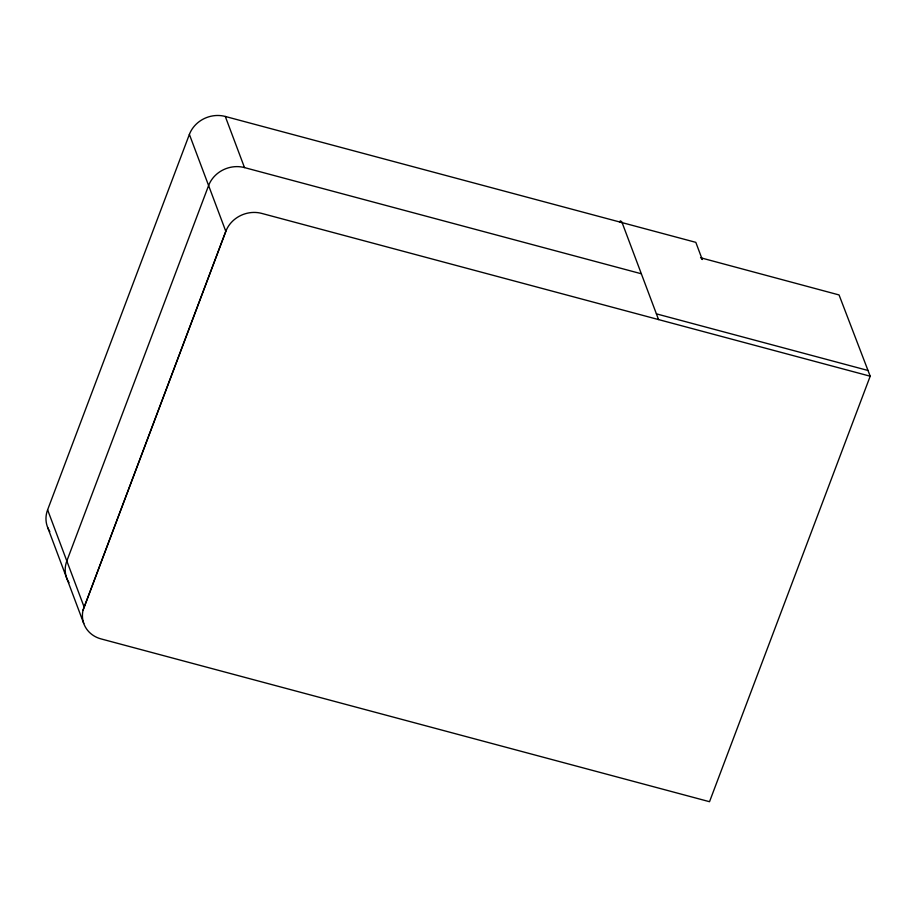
<?xml version="1.0" encoding="UTF-8"?>
<svg xmlns="http://www.w3.org/2000/svg" width="916" height="916" viewBox="0 0 916 916"><rect width="100%" height="100%" fill="white"/><g stroke="black" fill="none" stroke-linecap="round" stroke-linejoin="round"><path stroke-width="1.37" d="M700.545 257.74L839.056 294.941L870.2 376.213L709.522 801.706L101.058 638.91A28.419 25.648 -20.6 0 1 83.047 610.125L225.817 231.359L189.383 134.412A28.419 25.648 -20.6 0 1 225.29 116.458L695.817 242.351L702.274 259.537L701.484 258.129M49.819 531.555A28.419 25.648 -20.6 0 1 47.609 509.846L189.383 134.412M83.047 610.125L225.817 231.359A28.419 25.648 -20.6 0 1 261.724 213.405L870.2 376.213M69.043 582.69A28.419 25.648 -20.6 0 1 66.834 560.981L208.608 185.547A28.419 25.648 -20.6 0 1 244.503 167.594L641.337 273.769M656.406 313.856L868.047 370.488M658.558 319.581L622.113 222.634A15.206 4.065 -75 0 0 619.456 221.832M225.29 116.458L244.503 167.594M47.609 509.846L84.043 606.804M47.724 527.593L83.757 623.498M619.937 221.317A15.354 4.111 -75 0 1 621.781 222.542"/></g></svg>
